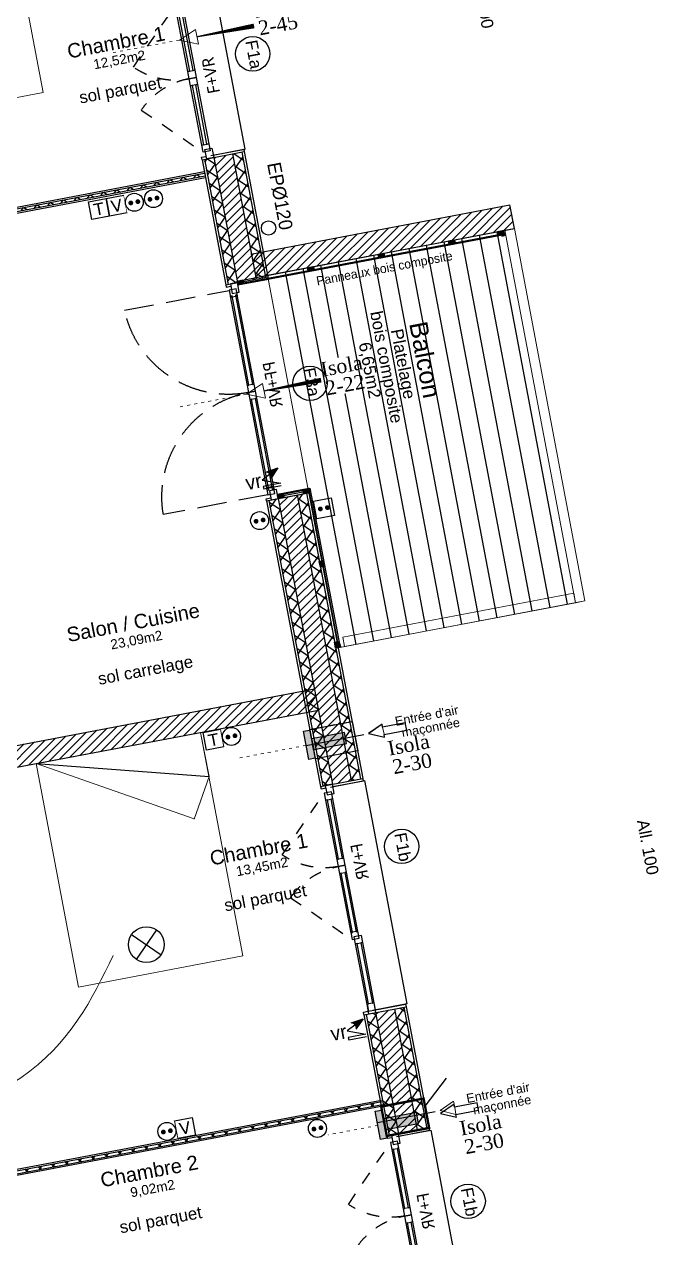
# Model space of a CAD drawing. Header units: centimetres. Extents: x 209280 to 319866, y -365283 to -277503.
# Drawn here: x 231410 to 236716, y -345471 to -335328 of the extents above; entities that cross this region are included whole.
import ezdxf

# ---------------------------------------------------------------- set-up
doc = ezdxf.new("R2010")
doc.units = ezdxf.units.CM
for name, pattern in [('ACAD_ISO03W100', [30, 12, -18]), ('prelem_vmc', [0.222222, 0.111111, -0.111111]), ('prlm_eu-4', [1.574803, 0.984252, -0.19685, 0.19685, -0.19685]), ('Style de ligne -1', [0.41664, 0.20828, -0.20836]), ('Style de ligne -2', [0.694425, 0.48607, -0.208355])]:
    doc.linetypes.add(name, pattern=pattern)
doc.layers.get('0').update_dxf_attribs({"color": 252})
for name, color, linetype in [('3-BAT C-Niveau 1', 252, 'Continuous'), ('prlm-MOD', 64, 'Continuous'), ('prlm-MOD-PB', 123, 'Continuous'), ('prlm-VMC', 93, 'Continuous')]:
    doc.layers.add(name, color=color, linetype=linetype)
doc.layers.add('prlm-ELEC-CFA', color=1, linetype='Continuous', lineweight=25)
doc.layers.add('prlm-ELEC-CFO', color=1, linetype='Continuous', lineweight=25)
doc.layers.add('prlm-ZEROPLOT', color=254, linetype='Continuous', plot=False)
doc.styles.add('Futura Book', font='')
doc.styles.add('Futura Std Book', font='')
doc.styles.add('Helvetica', font='arial.ttf')
doc.styles.add('Lucida Grande', font='')
doc.styles.add('prlm-elec-cfo', font='comic.ttf', dxfattribs={"height": 12})
doc.styles.add('prlm-vmc', font='pala.ttf', dxfattribs={"height": 14})
doc.styles.get("Standard").update_dxf_attribs({"font": 'isocp.shx', "height": 100})
doc.styles.get('Futura Book').set_extended_font_data('Futura Book')
doc.styles.get('Futura Std Book').set_extended_font_data('Futura Std Book')
doc.styles.get('Lucida Grande').set_extended_font_data('Lucida Grande')
pattern_1 = [(325.723595, (88960.93, 134700.79), (45.054865, 66.106423), []), (55.723595, (88960.93, 134700.79), (66.106423, -45.054865), [])]
pattern_2 = [(45, (89146.82, 134700.79), (-31.2347524, 39.0434405), [])]
pattern_3 = [(325.723595, (88960.93, 134700.79), (45.054865, 66.106423), []), (55.723595, (88960.93, 134700.79), (66.106423, -45.054865), [])]
pattern_4 = [(325.723595, (88960.93, 134700.79), (45.054865, 66.106423), []), (55.723595, (88960.93, 134700.79), (66.106423, -45.054865), [])]
pattern_5 = [(45, (0, 0), (0, -1), [])]

# ---------------------------------------------------------------- blocks, each defined once
blk = doc.blocks.new('Groupe-188-1')
at = {"linetype": 'Continuous'}
for p, q in [((14610.6, -47182), (14669.5, -47493.3)), ((14625.3, -47179.2), (14684.3, -47490.5)), ((14640, -47176.4), (14699, -47487.7)), ((14551.6, -47193.1), (14610.6, -47504.4)), ((14566.4, -47190.3), (14625.3, -47501.7)), ((14581.1, -47187.5), (14640, -47498.9)), ((14595.8, -47184.7), (14654.8, -47496.1)), ((14492.7, -47204.3), (14551.6, -47515.6)), ((14507.4, -47201.5), (14566.4, -47512.8)), ((14522.1, -47198.7), (14581.1, -47510)), ((14536.9, -47195.9), (14595.8, -47507.2)), ((14463.2, -47209.9), (14522.1, -47521.2)), ((14477.9, -47207.1), (14536.9, -47518.4))]:
    blk.add_line(p, q, dxfattribs=at)
at = {"linetype": 'Continuous', "lineweight": 18, "flags": 128}
for points in [[(14654.8, -47173.6), (14713.7, -47484.9), (14507.4, -47524), (14448.4, -47212.7)], [(14654.8, -47173.6), (14713.7, -47484.9), (14705.9, -47486.4), (14646.9, -47175.1)], [(14704.4, -47478.5), (14705.9, -47486.4), (14512.8, -47523), (14511.3, -47515.1)]]:
    blk.add_lwpolyline(points, close=True, dxfattribs=at)
blk = doc.blocks.new('Groupe-205-1')
at = {"linetype": 'Continuous'}
blk.add_circle((14435.9, -47027.6), 14.4, dxfattribs=at)
at = {"insert": (14439.6, -47015.2), "char_height": 10.09, "attachment_point": 1, "rotation": 280.7236, "line_spacing_factor": 0.834288, "style": 'Helvetica'}
blk.add_mtext('F1a', dxfattribs=at)
blk = doc.blocks.new('Groupe-214-1')
at = {"linetype": 'Continuous'}
blk.add_circle((14616.1, -47986.7), 14.4, dxfattribs=at)
at = {"insert": (14619.9, -47974.3), "char_height": 10.09, "attachment_point": 1, "rotation": 280.7236, "line_spacing_factor": 0.834288, "style": 'Helvetica'}
blk.add_mtext('F1b', dxfattribs=at)
blk = doc.blocks.new('Groupe-215-1')
at = {"linetype": 'Continuous'}
blk.add_circle((14560.5, -47690.1), 14.4, dxfattribs=at)
at = {"insert": (14564.2, -47677.7), "char_height": 10.09, "attachment_point": 1, "rotation": 280.7236, "line_spacing_factor": 0.834288, "style": 'Helvetica'}
blk.add_mtext('F1b', dxfattribs=at)
blk = doc.blocks.new('PORTE FENETRE TYPE 2')
at = {"linetype": 'Style de ligne -2', "ltscale": 50.8}
for p, q in [((6.1, 105), (6.1, 16)), ((180, 16), (180, 105))]:
    blk.add_line(p, q, dxfattribs=at)
at = {"linetype": 'Continuous', "lineweight": 25, "flags": 128}
for points in [[(1, 18), (3, 18), (3, 14)], [(184.7, 18), (183, 18), (183, 14)], [(3, 8), (3, -18), (1, -18)], [(183, 8), (183, -18), (184.7, -18)]]:
    blk.add_lwpolyline(points, dxfattribs=at)
at = {"linetype": 'Continuous', "flags": 128}
for points in [[(1, 14), (9, 14), (9, 8), (1, 8)], [(6, 16), (12, 16), (12, 10), (6, 10)], [(11, 16), (87, 16), (87, 14.5), (11, 14.5)], [(11, 11.5), (87, 11.5), (87, 10), (11, 10)], [(87, 16), (93, 16), (93, 10), (87, 10)], [(93, 16), (99, 16), (99, 10), (93, 10)], [(99, 16), (176, 16), (176, 14.5), (99, 14.5)], [(99, 11.5), (176, 11.5), (176, 10), (99, 10)], [(174, 16), (180, 16), (180, 10), (174, 10)], [(177, 14), (184.7, 14), (184.7, 8), (177, 8)]]:
    blk.add_lwpolyline(points, close=True, dxfattribs=at)
at = {"linetype": 'Style de ligne -2', "ltscale": 50.8}
for centre, start, end in [((4, 16), 0, 88.4219), ((182, 16), 91.2873, 180)]:
    blk.add_arc(centre, 89, start, end, dxfattribs=at)
at = {"insert": (70.7, 0), "char_height": 10.16, "attachment_point": 1, "line_spacing_factor": 0.978845, "style": 'Lucida Grande'}
blk.add_mtext('PF+VR ', dxfattribs=at)
blk = doc.blocks.new('FENETRE TYPE 1')
at = {"linetype": 'Style de ligne -1', "ltscale": 50.8}
for p, q in [((48.2, 60.2), (4, 16)), ((84.7, 60), (128.7, 16))]:
    blk.add_line(p, q, dxfattribs=at)
at = {"linetype": 'Continuous'}
blk.add_line((0, 16), (0, 14), dxfattribs=at)
at = {"linetype": 'Continuous', "lineweight": 25, "flags": 128}
for points in [[(-2, 18), (0, 18), (0, 14)], [(192, 18), (190, 18), (190, 14)], [(0, 8), (0, -18), (-2, -18)], [(190, 7.7), (190, -18), (192, -18)]]:
    blk.add_lwpolyline(points, dxfattribs=at)
at = {"linetype": 'Continuous', "flags": 128}
for points in [[(-2, 14), (6, 14), (6, 8), (-2, 8)], [(4, 16), (10, 16), (10, 10), (4, 10)], [(10, 16), (60.5, 16), (60.5, 14.5), (10, 14.5)], [(10, 11.5), (60.5, 11.5), (60.5, 10), (10, 10)], [(60.5, 16), (66.5, 16), (66.5, 10), (60.5, 10)], [(66.5, 16), (72.5, 16), (72.5, 10), (66.5, 10)], [(72.5, 16), (123, 16), (123, 14.5), (72.5, 14.5)], [(72.5, 11.5), (123, 11.5), (123, 10), (72.5, 10)], [(122.7, 16), (128.7, 16), (128.7, 10), (122.7, 10)], [(126.7, 14), (132.7, 14), (132.7, 7.7), (126.7, 7.7)], [(132.7, 14), (184, 14), (184, 12.5), (132.7, 12.5)], [(184, 14), (192.3, 14), (192.3, 7.7), (184, 7.7)], [(184, 13.7), (190, 13.7), (190, 7.7), (184, 7.7)], [(132.7, 9.2), (184, 9.2), (184, 7.7), (132.7, 7.7)]]:
    blk.add_lwpolyline(points, close=True, dxfattribs=at)
blk.add_lwpolyline([(0, 10), (0, -19), (190, -19), (190, 10)], dxfattribs=at)
at = {"linetype": 'Style de ligne -1', "ltscale": 50.8}
for centre, radius, start, end in [((4, 16), 62.5, 360, 45), ((128.7, 16), 62.2, 136.6392, 180)]:
    blk.add_arc(centre, radius, start, end, dxfattribs=at)
at = {"insert": (50.4, 2.8), "char_height": 10.16, "attachment_point": 1, "line_spacing_factor": 0.978845, "style": 'Lucida Grande'}
blk.add_mtext('F+VR ', dxfattribs=at)
blk = doc.blocks.new('Groupe-293-1')
at = {"linetype": 'Continuous'}
blk.add_circle((14483.9, -47303), 14.4, dxfattribs=at)
at = {"insert": (14488, -47289.1), "char_height": 10.09, "attachment_point": 1, "rotation": 280.7236, "line_spacing_factor": 0.834288, "style": 'Helvetica'}
blk.add_mtext('F3a', dxfattribs=at)
blk = doc.blocks.new('Groupe-306-1')
at = {"linetype": 'Continuous'}
h = blk.add_hatch(dxfattribs=at)
h.set_pattern_fill('BOIS 45', color=256, style=0, pattern_type=2)
h.set_pattern_definition(pattern_5)
h.paths.add_polyline_path([(14605.2, -47185.7), (14600.3, -47186.7), (14599.8, -47184), (14604.7, -47183.1)])
h = blk.add_hatch(dxfattribs=at)
h.set_pattern_fill('BOIS 45', color=256, style=0, pattern_type=2)
h.set_pattern_definition(pattern_5)
h.paths.add_polyline_path([(14646.1, -47178), (14641.2, -47178.9), (14640.7, -47176.2), (14645.6, -47175.3)])
h = blk.add_hatch(dxfattribs=at)
h.set_pattern_fill('BOIS 45', color=256, style=0, pattern_type=2)
h.set_pattern_definition(pattern_5)
h.paths.add_polyline_path([(14546.2, -47196.9), (14541.3, -47197.8), (14540.8, -47195.2), (14545.7, -47194.2)])
h = blk.add_hatch(dxfattribs=at)
h.set_pattern_fill('BOIS 45', color=256, style=0, pattern_type=2)
h.set_pattern_definition(pattern_5)
h.paths.add_polyline_path([(14487.3, -47208), (14482.4, -47209), (14481.9, -47206.3), (14486.8, -47205.4)])
h = blk.add_hatch(dxfattribs=at)
h.set_pattern_fill('BOIS 45', color=256, style=0, pattern_type=2)
h.set_pattern_definition(pattern_5)
h.paths.add_polyline_path([(14428.3, -47219.2), (14423.4, -47220.1), (14422.9, -47217.5), (14427.8, -47216.6)])
at = {"linetype": 'Continuous', "flags": 128}
for points in [[(14422.9, -47217.5), (14645.6, -47175.3), (14646.1, -47178), (14423.4, -47220.1)], [(14646.1, -47178), (14646.3, -47178.9), (14423.6, -47221.1), (14423.4, -47220.1)], [(14605.2, -47185.7), (14600.3, -47186.7), (14599.8, -47184), (14604.7, -47183.1)], [(14646.1, -47178), (14641.2, -47178.9), (14640.7, -47176.2), (14645.6, -47175.3)], [(14546.2, -47196.9), (14541.3, -47197.8), (14540.8, -47195.2), (14545.7, -47194.2)], [(14487.3, -47208), (14482.4, -47209), (14481.9, -47206.3), (14486.8, -47205.4)], [(14428.3, -47219.2), (14423.4, -47220.1), (14422.9, -47217.5), (14427.8, -47216.6)]]:
    blk.add_lwpolyline(points, close=True, dxfattribs=at)
blk = doc.blocks.new('Groupe-313-1')
at = {"linetype": 'Continuous'}
h = blk.add_hatch(dxfattribs=at)
h.set_pattern_fill('BOIS 45', color=256, style=0, pattern_type=2)
h.set_pattern_definition(pattern_5)
h.paths.add_polyline_path([(14456.7, -47396.7), (14461.6, -47395.8), (14462.1, -47398.4), (14457.2, -47399.4)])
h = blk.add_hatch(dxfattribs=at)
h.set_pattern_fill('BOIS 45', color=256, style=0, pattern_type=2)
h.set_pattern_definition(pattern_5)
h.paths.add_polyline_path([(14456.7, -47396.7), (14461.6, -47395.8), (14462.1, -47398.4), (14457.2, -47399.4)])
h = blk.add_hatch(dxfattribs=at)
h.set_pattern_fill('BOIS 45', color=256, style=0, pattern_type=2)
h.set_pattern_definition(pattern_5)
h.paths.add_polyline_path([(14478, -47392.7), (14483, -47391.7), (14483.5, -47394.4), (14478.5, -47395.3)])
h = blk.add_hatch(dxfattribs=at)
h.set_pattern_fill('BOIS 45', color=256, style=0, pattern_type=2)
h.set_pattern_definition(pattern_5)
h.paths.add_polyline_path([(14478, -47392.7), (14483, -47391.7), (14483.5, -47394.4), (14478.5, -47395.3)])
h = blk.add_hatch(dxfattribs=at)
h.set_pattern_fill('BOIS 45', color=256, style=0, pattern_type=2)
h.set_pattern_definition(pattern_5)
h.paths.add_polyline_path([(14494.2, -47451.2), (14495.2, -47456.2), (14492.5, -47456.7), (14491.6, -47451.8)])
h = blk.add_hatch(dxfattribs=at)
h.set_pattern_fill('BOIS 45', color=256, style=0, pattern_type=2)
h.set_pattern_definition(pattern_5)
h.paths.add_polyline_path([(14507, -47518.8), (14507.9, -47523.7), (14505.3, -47524.2), (14504.4, -47519.3)])
at = {"linetype": 'Continuous', "flags": 128}
for points in [[(14482.8, -47390.7), (14483, -47391.7), (14456.8, -47396.7), (14456.6, -47395.7)], [(14482.8, -47390.7), (14483, -47391.7), (14456.8, -47396.7), (14456.6, -47395.7)], [(14456.7, -47396.7), (14461.6, -47395.8), (14462.1, -47398.4), (14457.2, -47399.4)], [(14456.7, -47396.7), (14461.6, -47395.8), (14462.1, -47398.4), (14457.2, -47399.4)], [(14505.1, -47523.4), (14507.8, -47522.9), (14483, -47391.7), (14456.8, -47396.7), (14457.2, -47399.4), (14480.8, -47394.9)], [(14478, -47392.7), (14483, -47391.7), (14483.5, -47394.4), (14478.5, -47395.3)], [(14478, -47392.7), (14483, -47391.7), (14483.5, -47394.4), (14478.5, -47395.3)], [(14509, -47523.7), (14508, -47523.9), (14482.8, -47390.8), (14483.8, -47390.6)], [(14494.2, -47451.2), (14495.2, -47456.2), (14492.5, -47456.7), (14491.6, -47451.8)], [(14507, -47518.8), (14507.9, -47523.7), (14505.3, -47524.2), (14504.4, -47519.3)], [(14509.5, -47523.6), (14505.3, -47524.4), (14504.9, -47522.1), (14505.1, -47522.1), (14505.4, -47524.1), (14509.3, -47523.4), (14508.9, -47521.4), (14509.1, -47521.3)]]:
    blk.add_lwpolyline(points, close=True, dxfattribs=at)
blk = doc.blocks.new('Groupe-330-1')
at = {"linetype": 'Continuous'}
blk.add_circle((14449.2, -47173.2), 6, dxfattribs=at)
at = {"insert": (14459.1, -47117.3), "char_height": 11.33, "attachment_point": 1, "rotation": 280.7236, "line_spacing_factor": 0.962448, "style": 'Futura Std Book'}
blk.add_mtext('EPØ120', dxfattribs=at)
blk = doc.blocks.new('MTC 125-V01')
at = {"linetype": 'prlm_eu-4', "ltscale": 50.8}
for q in [(0, 25.6), (0, 19.7)]:
    blk.add_line((0, -23.6), q, dxfattribs=at)
at = {"linetype": 'Continuous', "lineweight": 18, "flags": 128}
blk.add_lwpolyline([(3.1, 42.2), (-3.1, 42.2), (-5.6, 42.2), (0, 29.7), (5.6, 42.2)], close=True, dxfattribs=at)
at = {"linetype": 'Continuous', "flags": 128}
blk.add_lwpolyline([(-12.5, 18), (12.5, 18), (12.5, -18), (-12.5, -18)], close=True, dxfattribs=at)
at = {"linetype": 'prelem_vmc', "ltscale": 50.8, "flags": 128}
blk.add_lwpolyline([(-12.5, 18), (12.5, 18), (12.5, -18), (-12.5, -18)], close=True, dxfattribs=at)
at = {"insert": (-9.5, 80.1), "char_height": 7.565, "attachment_point": 2, "rotation": 90, "line_spacing_factor": 0.834288, "style": 'Helvetica'}
blk.add_mtext("Entrée d'air\\P maçonnée", dxfattribs=at)
blk = doc.blocks.new('xi.EA-Ma')
at = {"layer": 'prlm-MOD-PB'}
blk.add_hatch(color=0, dxfattribs=at).paths.add_polyline_path([(-4.7, 0), (-4.7, -28), (4.6, -28), (4.6, 0)])
at = {"layer": 'prlm-VMC', "linetype": 'ByBlock'}
blk.add_hatch(color=0, dxfattribs=at).paths.add_polyline_path([(-12, 5.6), (12, 5.6), (12, 0), (-12, 0)])
at = {"layer": 'prlm-MOD-PB', "color": 0, "linetype": 'ByBlock', "lineweight": -2, "flags": 128}
blk.add_lwpolyline([(-4.7, 0), (-4.7, -28), (4.6, -28), (4.6, 0)], close=True, dxfattribs=at)
at = {"layer": 'prlm-VMC', "color": 0, "linetype": 'ByBlock', "flags": 128}
for points in [[(-12, 5.6), (12, 5.6), (12, 0), (-12, 0)], [(-3.1, -60.2), (-3.1, -79.5), (3.1, -79.5), (3.1, -60.2), (5.6, -60.2), (0, -47.7), (-5.6, -60.2)]]:
    blk.add_lwpolyline(points, close=True, dxfattribs=at)
at = {"layer": 'prlm-ZEROPLOT', "color": 250, "linetype": 'ACAD_ISO03W100', "lineweight": 0, "ltscale": 0.2}
blk.add_lwpolyline([(0, 5.6), (0, 65.6)], dxfattribs=at)
blk = doc.blocks.new('xi.EA')
at = {"layer": 'prlm-VMC', "color": 0, "linetype": 'ByBlock', "lineweight": 5, "flags": 128}
blk.add_lwpolyline([(-6.2, -15), (6.2, -15), (0, 0)], close=True, dxfattribs=at)
at = {"layer": 'prlm-VMC', "color": 0, "linetype": 'ByBlock', "lineweight": -2, "flags": 128}
blk.add_lwpolyline([(0, -15, 1, 4, 0), (0, -63.6, 1, 1, 0)], format="xyseb", dxfattribs=at)
at = {"layer": 'prlm-VMC', "color": 0, "linetype": 'ByBlock', "lineweight": 5}
blk.add_solid([(0, 0), (6.2, -15), (-6.2, -15), (0, 0)], dxfattribs=at)
at = {"layer": 'prlm-ZEROPLOT', "color": 250, "linetype": 'ACAD_ISO03W100', "lineweight": 0, "ltscale": 0.2}
blk.add_lwpolyline([(0, 0), (0, 60)], dxfattribs=at)
blk = doc.blocks.new('xi.PC')
at = {"color": 0, "lineweight": 5}
blk.add_wipeout([(-7.5, -7.5), (7.5, -7.5), (7.5, 7.5), (-7.5, 7.5)], dxfattribs=at).dxf.layer = 'prlm-ELEC-CFO'
at = {"layer": 'prlm-ELEC-CFO', "color": 0, "linetype": 'ByBlock', "lineweight": 5, "const_width": 2}
for points in [[(-4, 0, 1), (-2, 0, 1)], [(2, 0, 1), (4, 0, 1)]]:
    blk.add_lwpolyline(points, format="xyb", close=True, dxfattribs=at)
at = {"layer": 'prlm-ELEC-CFO', "color": 0, "linetype": 'ByBlock', "lineweight": -2}
blk.add_circle((0, 0), 7.5, dxfattribs=at)
blk = doc.blocks.new('xi.VR')
at = {"layer": 'prlm-ELEC-CFO', "lineweight": 5}
blk.add_hatch(color=0, dxfattribs=at).paths.add_polyline_path([(-3, 6), (-0.1, 3.7), (0, 0), (7.5, 7.5)])
at = {"layer": 'prlm-ELEC-CFO', "color": 0}
for points in [[(1, 4.2), (-7.5, 0), (7.5, -5.5), (-7.5, -5.5), (-7.5, -7.5), (7.5, -7.5)], [(-3, 6), (7.5, 7.5), (0, 0)]]:
    blk.add_lwpolyline(points, dxfattribs=at)
blk = doc.blocks.new('xi.TEL')
at = {"layer": 'prlm-ELEC-CFA', "color": 0, "linetype": 'ByBlock', "lineweight": -2, "flags": 128}
blk.add_lwpolyline([(-7.5, 7.5), (7.5, 7.5), (7.5, -7.5), (-7.5, -7.5)], close=True, dxfattribs=at)
at = {"layer": 'prlm-ELEC-CFA', "color": 0, "linetype": 'ByBlock', "insert": (0, 0), "char_height": 10, "width": 11.36, "attachment_point": 5}
blk.add_mtext('{\\fVerdana|b0|i0|c0|p34;T}', dxfattribs=at)
blk = doc.blocks.new('xi.TV')
at = {"layer": 'prlm-ELEC-CFA', "color": 0, "linetype": 'ByBlock', "lineweight": -2, "flags": 128}
blk.add_lwpolyline([(-7.5, 7.5), (7.5, 7.5), (7.5, -7.5), (-7.5, -7.5)], close=True, dxfattribs=at)
at = {"layer": 'prlm-ELEC-CFA', "color": 0, "linetype": 'ByBlock', "insert": (0, 0), "char_height": 10, "width": 11.36, "attachment_point": 5}
blk.add_mtext('{\\fVerdana|b0|i0|c0|p34;V}', dxfattribs=at)
blk = doc.blocks.new('xi.PTCE')
at = {"layer": 'prlm-ELEC-CFO', "color": 0}
for points in [[(-10.6, 10.6), (10.6, -10.6)], [(10.6, 10.6), (-10.6, -10.6)]]:
    blk.add_lwpolyline(points, dxfattribs=at)
at = {"layer": 'prlm-ELEC-CFO', "color": 0, "linetype": 'ByBlock'}
blk.add_circle((0, 0), 15, dxfattribs=at)
blk = doc.blocks.new('xi.PC-EXT')
at = {"layer": 'prlm-ELEC-CFO', "color": 0, "linetype": 'ByBlock', "lineweight": -2, "flags": 128}
blk.add_lwpolyline([(-7.5, 7.5), (7.5, 7.5), (7.5, -7.5), (-7.5, -7.5)], close=True, dxfattribs=at)
at = {"layer": 'prlm-ELEC-CFO', "color": 0, "linetype": 'ByBlock', "lineweight": 5, "const_width": 2}
for points in [[(-4, 0, 1), (-2, 0, 1)], [(2, 0, 1), (4, 0, 1)]]:
    blk.add_lwpolyline(points, format="xyb", close=True, dxfattribs=at)
blk = doc.blocks.new('Groupe-89-1')
at = {"linetype": 'Continuous', "lineweight": 18}
for p, q in [((14254.9, -47620.9), (14392.4, -47594.8)), ((14399.4, -47631.7), (14392.4, -47594.8)), ((14254.9, -47620.9), (14387, -47667.1)), ((14399.4, -47631.7), (14387, -47667.2))]:
    blk.add_line(p, q, dxfattribs=at)
at = {"linetype": 'Continuous'}
blk.add_line((14254.9, -47620.9), (14399.4, -47631.7), dxfattribs=at)
at = {"linetype": 'Continuous', "lineweight": 18, "flags": 128}
blk.add_lwpolyline([(14254.9, -47620.9), (14392.4, -47594.8), (14427.8, -47781.5), (14290.2, -47807.6)], close=True, dxfattribs=at)
blk = doc.blocks.new('Sol parquet')
at = {"insert": (0, -0.8), "char_height": 10.087, "attachment_point": 2, "line_spacing_factor": 0.834288, "style": 'Helvetica'}
blk.add_mtext('sol parquet', dxfattribs=at)
blk = doc.blocks.new('Sol carrelage')
at = {"insert": (0, -0.8), "char_height": 10.087, "attachment_point": 2, "line_spacing_factor": 0.834288, "style": 'Helvetica'}
blk.add_mtext('sol carrelage', dxfattribs=at)
blk = doc.blocks.new('Groupe-151-1')
at = {"linetype": 'Continuous', "lineweight": 18}
for p, q in [((14087.9, -46899.3), (14225.4, -46873.2)), ((14232.4, -46910.1), (14225.4, -46873.2)), ((14087.9, -46899.3), (14220, -46945.5)), ((14232.4, -46910.1), (14220, -46945.6))]:
    blk.add_line(p, q, dxfattribs=at)
at = {"linetype": 'Continuous'}
blk.add_line((14087.9, -46899.3), (14232.4, -46910.1), dxfattribs=at)
at = {"linetype": 'Continuous', "lineweight": 18, "flags": 128}
blk.add_lwpolyline([(14087.9, -46899.3), (14225.4, -46873.2), (14260.8, -47059.9), (14123.2, -47086)], close=True, dxfattribs=at)

msp = doc.modelspace()

# ---------------------------------------------------------------- hatches: boundary and pattern name
at = {"linetype": 'Continuous'}
h = msp.add_hatch(dxfattribs=at)
h.set_pattern_fill('02_ISOLANT', color=256, scale=10, angle=10.7235947, style=0, pattern_type=2)
h.set_pattern_definition([(55.723595, (88960.93, 134700.79), (-66.106423, 45.054865), []), (145.723595, (88960.93, 134700.79), (45.054865, 66.106423), [])])
h.paths.add_polyline_path([(229432.536, -337232.295), (229437.002, -337255.876), (232922.018, -336595.889), (232917.552, -336572.308)])
h = msp.add_hatch(dxfattribs=at)
h.set_pattern_fill('02_ISOLANT', color=256, scale=10, angle=-169.2764053, style=0, pattern_type=2)
h.set_pattern_definition([(235.723595, (88960.93, 134700.79), (66.106423, -45.054865), []), (325.723595, (88960.93, 134700.79), (-45.054865, -66.106423), [])])
h.paths.add_polyline_path([(234405.225, -344359.361), (234400.759, -344335.78), (230250.371, -345121.774), (230254.836, -345145.355)])
at = {"layer": '3-BAT C-Niveau 1', "linetype": 'Continuous'}
h = msp.add_hatch(dxfattribs=at)
h.set_pattern_fill('MURS MACONNERIE-2', color=256, scale=10, style=0, pattern_type=2)
h.set_pattern_definition(pattern_2)
h.paths.add_polyline_path([(233151.728, -336411.543), (232994.522, -336441.314), (233192.624, -337487.378), (233349.83, -337457.606)])
h = msp.add_hatch(dxfattribs=at)
h.set_pattern_fill('02_ISOLANT', color=256, scale=10, angle=-79.2764053, style=0, pattern_type=2)
h.set_pattern_definition(pattern_4)
h.paths.add_polyline_path([(233230.331, -336396.657), (233151.728, -336411.543), (233349.83, -337457.606), (233428.433, -337442.721)])
h = msp.add_hatch(dxfattribs=at)
h.set_pattern_fill('02_ISOLANT', color=256, scale=10, angle=-79.2764053, style=0, pattern_type=2)
h.set_pattern_definition(pattern_4)
h.paths.add_polyline_path([(232994.522, -336441.314), (232915.919, -336456.2), (233114.021, -337502.264), (233192.624, -337487.378)])
h = msp.add_hatch(dxfattribs=at)
h.set_pattern_fill('MURS MACONNERIE-2', color=256, scale=10, style=0, pattern_type=2)
h.set_pattern_definition(pattern_2)
h.paths.add_polyline_path([(233305.704, -337248.668), (233342.918, -337445.175), (235508.898, -337034.985), (235471.683, -336838.478)])
h = msp.add_hatch(dxfattribs=at)
h.set_pattern_fill('MURS MACONNERIE-2', color=256, scale=10, style=0, pattern_type=2)
h.set_pattern_definition(pattern_2)
h.paths.add_polyline_path([(233691.669, -339262.667), (233534.464, -339292.438), (233986.652, -341680.189), (234143.858, -341650.417)])
h = msp.add_hatch(dxfattribs=at)
h.set_pattern_fill('02_ISOLANT', color=256, scale=10, angle=-79.2764053, style=0, pattern_type=2)
h.set_pattern_definition(pattern_3)
h.paths.add_polyline_path([(233770.272, -339247.781), (233691.669, -339262.667), (234143.858, -341650.417), (234222.461, -341635.532)])
h = msp.add_hatch(dxfattribs=at)
h.set_pattern_fill('02_ISOLANT', color=256, scale=10, angle=-79.2764053, style=0, pattern_type=2)
h.set_pattern_definition(pattern_3)
h.paths.add_polyline_path([(233534.464, -339292.438), (233455.861, -339307.324), (233908.049, -341695.074), (233986.652, -341680.189)])
h = msp.add_hatch(dxfattribs=at)
h.set_pattern_fill('MURS MACONNERIE-2', color=256, scale=10, style=0, pattern_type=2)
h.set_pattern_definition(pattern_2)
h.paths.add_polyline_path([(226845.326, -342208.045), (227055.676, -342351.409), (233871.912, -341060.56), (233838.419, -340883.703)])
h = msp.add_hatch(dxfattribs=at)
h.set_pattern_fill('02_ISOLANT', color=256, scale=10, angle=-79.2764053, style=0, pattern_type=2)
h.set_pattern_definition(pattern_1)
h.paths.add_polyline_path([(234348.096, -343588.765), (234269.493, -343603.651), (234461.289, -344616.418), (234539.892, -344601.532)])
h = msp.add_hatch(dxfattribs=at)
h.set_pattern_fill('MURS MACONNERIE-2', color=256, scale=10, style=0, pattern_type=2)
h.set_pattern_definition(pattern_2)
h.paths.add_polyline_path([(234505.301, -343558.994), (234348.096, -343588.765), (234539.892, -344601.532), (234697.098, -344571.761)])
h = msp.add_hatch(dxfattribs=at)
h.set_pattern_fill('02_ISOLANT', color=256, scale=10, angle=-79.2764053, style=0, pattern_type=2)
h.set_pattern_definition(pattern_1)
h.paths.add_polyline_path([(234583.904, -343544.108), (234505.301, -343558.994), (234697.098, -344571.761), (234775.701, -344556.875)])

# ---------------------------------------------------------------- linework, layer by layer
at = {"linetype": 'Continuous'}
for p, q in [((229430.117, -337219.522), (232915.133, -336559.535)), ((229432.536, -337232.295), (232917.552, -336572.308)), ((229432.536, -337232.295), (232917.552, -336572.308)), ((229437.002, -337255.876), (232922.018, -336595.889)), ((229437.002, -337255.876), (232922.018, -336595.889)), ((234400.759, -344335.78), (230250.371, -345121.774)), ((234400.759, -344335.78), (230250.371, -345121.774)), ((234405.225, -344359.361), (230254.836, -345145.355)), ((234405.225, -344359.361), (230254.836, -345145.355)), ((234407.644, -344372.134), (230257.255, -345158.128))]:
    msp.add_line(p, q, dxfattribs=at)
at = {"linetype": 'Continuous', "lineweight": 25}
for p, q in [((229430.117, -337219.522), (232915.133, -336559.535)), ((229439.421, -337268.649), (232924.437, -336608.662)), ((234398.34, -344323.007), (230247.952, -345109.001)), ((234407.644, -344372.134), (230257.255, -345158.128))]:
    msp.add_line(p, q, dxfattribs=at)
at = {"layer": '3-BAT C-Niveau 1', "linetype": 'Continuous', "lineweight": 25}
for p, q in [((232896.268, -336459.921), (233249.981, -336392.936)), ((233151.728, -336411.543), (233349.83, -337457.606)), ((233249.981, -336392.936), (233448.083, -337438.999)), ((232896.268, -336459.921), (233094.37, -337505.985)), ((232994.522, -336441.314), (233192.624, -337487.378)), ((233094.37, -337505.985), (233448.083, -337438.999)), ((233436.21, -339311.045), (233789.923, -339244.06)), ((233691.669, -339262.667), (234143.858, -341650.417)), ((233789.923, -339244.06), (234242.112, -341631.81)), ((233436.21, -339311.045), (233888.399, -341698.796)), ((233534.464, -339292.438), (233986.652, -341680.189)), ((226845.326, -342208.045), (233838.419, -340883.703)), ((227612.659, -342062.729), (233838.419, -340883.703)), ((227055.676, -342351.409), (233871.912, -341060.56)), ((227055.676, -342351.409), (233871.912, -341060.56)), ((233888.399, -341698.796), (234242.112, -341631.81)), ((234249.842, -343607.373), (234603.555, -343540.387)), ((234249.842, -343607.373), (234441.638, -344620.14)), ((234348.096, -343588.765), (234539.892, -344601.532)), ((234505.301, -343558.994), (234697.098, -344571.761)), ((234603.555, -343540.387), (234795.351, -344553.154)), ((234441.638, -344620.14), (234795.351, -344553.154))]:
    msp.add_line(p, q, dxfattribs=at)
at = {"layer": '3-BAT C-Niveau 1', "linetype": 'Continuous'}
for p, q in [((233151.728, -336411.543), (233349.83, -337457.606)), ((233230.331, -336396.657), (233428.433, -337442.721)), ((233249.981, -336392.936), (233448.083, -337438.999)), ((232896.268, -336459.921), (233094.37, -337505.985)), ((232915.919, -336456.2), (233114.021, -337502.264)), ((233305.704, -337248.668), (235471.683, -336838.478)), ((235508.898, -337034.985), (235471.683, -336838.478)), ((233342.918, -337445.175), (235508.898, -337034.985)), ((233342.918, -337445.175), (235508.898, -337034.985)), ((233691.669, -339262.667), (234143.858, -341650.417)), ((233770.272, -339247.781), (234222.461, -341635.532)), ((233789.923, -339244.06), (234242.112, -341631.81)), ((233436.21, -339311.045), (233888.399, -341698.796)), ((233455.861, -339307.324), (233908.049, -341695.074)), ((234249.842, -343607.373), (234441.638, -344620.14)), ((234269.493, -343603.651), (234461.289, -344616.418)), ((234505.301, -343558.994), (234697.098, -344571.761)), ((234583.904, -343544.108), (234775.701, -344556.875)), ((234603.555, -343540.387), (234795.351, -344553.154))]:
    msp.add_line(p, q, dxfattribs=at)
at = {"layer": '3-BAT C-Niveau 1', "linetype": 'Continuous', "lineweight": 18}
msp.add_line((233305.704, -337248.668), (235471.683, -336838.478), dxfattribs=at)
at = {"layer": '3-BAT C-Niveau 1', "linetype": 'Continuous', "flags": 128}
msp.add_lwpolyline([(235427.244, -337094.268), (235419.233, -337051.966), (235396.635, -337056.246), (235397.007, -337058.211), (235417.64, -337054.303), (235424.907, -337092.676), (235404.274, -337096.583), (235404.646, -337098.548)], close=True, dxfattribs=at)
at = {"layer": 'prlm-ELEC-CFO', "lineweight": 13}
msp.add_spline([(230220.186, -344049.87), (230327.301, -344299.596), (231380.726, -344133.103), (232152.722, -343111.765)], degree=3, dxfattribs=at)
at = {"layer": 'prlm-MOD'}
msp.add_lwpolyline([(234761.541, -344371.124), (234941.044, -344136.792)], dxfattribs=at)
at = {"layer": 'prlm-MOD', "const_width": 20}
msp.add_lwpolyline([(234395.182, -344374.831), (234441.7, -344620.465), (234796.052, -344553.358), (234749.534, -344307.724)], close=True, dxfattribs=at)

# ---------------------------------------------------------------- block references
at = {"xscale": 10, "yscale": 10, "zscale": 10}
for name in ['Groupe-151-1', 'Groupe-89-1']:
    msp.add_blockref(name, (88960.928, 134700.79), dxfattribs=at)
for name, p, rotation in [('Sol parquet', (232201.387, -335819.744), 10.72359474384501), ('Sol carrelage', (232412.309, -340668.39), 10.72359474385541), ('Sol parquet', (233414.545, -342571.776), 10.7235947438697), ('Sol parquet', (232539.328, -345262.86), 10.72359474384112)]:
    msp.add_blockref(name, p, dxfattribs=dict(at, rotation=rotation))
at = {"layer": '3-BAT C-Niveau 1', "yscale": 10, "zscale": 10}
for name, p, xscale, rotation in [('FENETRE TYPE 1', (233069.403, -336406.778), 10, 100.7235947438886), ('PORTE FENETRE TYPE 2', (233269.366, -337462.667), -10, 100.7235947438887), ('MTC 125-V01', (233998.354, -341311.267), 10, 280.7235947438887), ('FENETRE TYPE 1', (234068.977, -341684.954), -10, 100.7235947438887), ('MTC 125-V01', (234595.004, -344463.874), 10, 280.7235947438905), ('FENETRE TYPE 1', (234622.216, -344606.297), -10, 100.7235947438887)]:
    msp.add_blockref(name, p, dxfattribs=dict(at, xscale=xscale, rotation=rotation))
at = {"layer": '3-BAT C-Niveau 1', "xscale": 10, "yscale": 10, "zscale": 10}
for name in ['Groupe-205-1', 'Groupe-330-1', 'Groupe-188-1', 'Groupe-306-1', 'Groupe-293-1', 'Groupe-313-1', 'Groupe-215-1', 'Groupe-214-1']:
    msp.add_blockref(name, (88960.928, 134700.79), dxfattribs=at)
at = {"layer": 'prlm-ELEC-CFA', "xscale": 10, "yscale": 10, "zscale": 10, "rotation": 10.72360141139323}
for name, p in [('xi.TEL', (232033.599, -336872.363)), ('xi.TV', (232181.977, -336844.263)), ('xi.TEL', (232992.231, -341309.03)), ('xi.TV', (232752.859, -344553.54))]:
    msp.add_blockref(name, p, dxfattribs=at)
at = {"layer": 'prlm-ELEC-CFO', "xscale": 10, "yscale": 10, "zscale": 10, "rotation": 10.72360141139323}
for name, p in [('xi.PC-EXT', (233915.66, -339373.567)), ('xi.PTCE', (232431.02, -343020.99))]:
    msp.add_blockref(name, p, dxfattribs=at)
at = {"layer": 'prlm-VMC', "xscale": 10, "yscale": 10, "zscale": 10, "rotation": 100.7235947437029}
for p in [(233821.418, -341345.112), (234422.933, -344521.368)]:
    msp.add_blockref('xi.EA-Ma', p, dxfattribs=at)

# ---------------------------------------------------------------- texts
at = {"char_height": 120, "attachment_point": 2, "rotation": 10.7235947, "line_spacing_factor": 0.834288, "style": 'Helvetica'}
for s, insert in [('Chambre 1\\P{\\H0.6752x;12,52m2}\\P', (232166.468, -335420.386)), ('Salon / Cuisine\\P{\\H0.6752x;23,09m2}\\P', (232309.438, -340269.697)), ('Chambre 1\\P{\\H0.6752x;13,45m2}\\P', (233359.535, -342165.48)), ('Chambre 2\\P{\\H0.6752x;9,02m2}\\P', (232444.157, -344855.033))]:
    msp.add_mtext(s, dxfattribs=dict(at, insert=insert))
at = {"layer": '3-BAT C-Niveau 1'}
for s, insert, char_height, attachment_point, rotation, line_spacing_factor, style in [('All. 100', (235251.068, -334891.936), 100.5363, 1, 280.7235947, 0.834288, 'Helvetica'), ('Panneaux bois composite', (233846.374, -337438.459), 75.51649, 1, 10.7235947, 0.962448, 'Futura Book'), ('Balcon\\P{\\H0.6752x;Platelage \\Pbois composite}\\P{\\H0.6752x;6,}{\\H0.6752x;65}{\\H0.6752x;m2}\\P', (234837.224, -338118.34), 151.30859, 2, 280.7235947, 0.834288, 'Helvetica'), ('All. 100', (236631.615, -341966.845), 100.5363, 1, 280.7235947, 0.834288, 'Helvetica')]:
    msp.add_mtext(s, dxfattribs=dict(at, insert=insert, char_height=char_height, attachment_point=attachment_point, rotation=rotation, line_spacing_factor=line_spacing_factor, style=style))

# ---------------------------------------------------------------- next in the draw order: block references
at = {"layer": 'prlm-ELEC-CFO', "xscale": 10, "yscale": 10, "zscale": 10, "rotation": 10.72360141139323}
for p in [(232330.396, -336816.155), (233378.011, -339476.862), (233142.505, -341280.548), (232602.581, -344582), (233861.663, -344557.288)]:
    msp.add_blockref('xi.PC', p, dxfattribs=at)

# ---------------------------------------------------------------- next in the draw order: texts
at = {"layer": 'prlm-ELEC-CFO', "lineweight": 20, "char_height": 120, "attachment_point": 5, "rotation": 10.7236014, "line_spacing_factor": 0.8, "style": 'prlm-elec-cfo', "bg_fill": 3, "box_fill_scale": 1.1, "bg_fill_color": 256, "bg_fill_transparency": 0}
for insert in [(233327.36, -339151.818), (234038.706, -343755.673)]:
    msp.add_mtext('vr', dxfattribs=dict(at, insert=insert))
at = {"layer": 'prlm-VMC', "linetype": 'ByBlock', "lineweight": -2, "insert": (233493.089, -335125.331), "char_height": 120, "width": 236.73962, "attachment_point": 2, "rotation": 10.7236014, "line_spacing_factor": 0.75, "style": 'prlm-vmc', "bg_fill": 3, "box_fill_scale": 1.1, "bg_fill_color": 256, "bg_fill_transparency": 0}
msp.add_mtext('Isola\\P2-45', dxfattribs=at)
at = {"layer": 'prlm-VMC', "char_height": 120, "width": 173.97926, "attachment_point": 5, "rotation": 10.7236014, "line_spacing_factor": 0.8, "style": 'prlm-vmc', "bg_fill": 3, "box_fill_scale": 1.1, "bg_fill_color": 256, "bg_fill_transparency": 0}
for s, insert in [('Isola\\P2-22', (234077.974, -338262.519)), ('Isola\\P2-30', (234639.328, -341429.25)), ('Isola\\P2-30', (235240.842, -344605.505))]:
    msp.add_mtext(s, dxfattribs=dict(at, insert=insert))

# ---------------------------------------------------------------- next in the draw order: block references
at = {"layer": 'prlm-ELEC-CFO', "xscale": 10, "yscale": 10, "zscale": 10, "rotation": 10.72360141139323}
for name, p in [('xi.PC', (232490.188, -336785.893)), ('xi.VR', (233471.964, -339124.426)), ('xi.VR', (234183.312, -343728.288))]:
    msp.add_blockref(name, p, dxfattribs=at)
at = {"layer": 'prlm-VMC', "xscale": 10, "yscale": 10, "zscale": 10}
for p, rotation in [((232706.853, -335460.325), 100.719831527537), ((233267.509, -338420.813), 100.7260302295652)]:
    msp.add_blockref('xi.EA', p, dxfattribs=dict(at, rotation=rotation))

doc.saveas('drawing.dxf')
